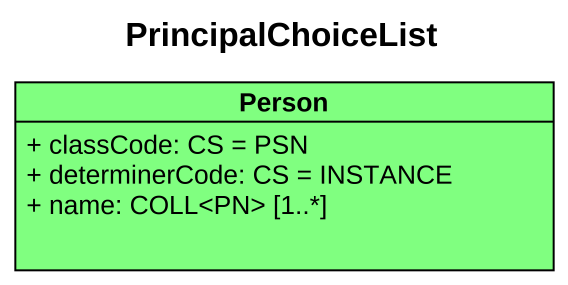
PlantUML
@startuml
title PrincipalChoiceList
hide circle
hide empty members
skinparam classAttributeIconSize 0
class "Person" as Person_ #80FF80 {
  + classCode: CS = PSN
  + determinerCode: CS = INSTANCE
  + name: COLL<PN> [1..*]
}
@enduml
